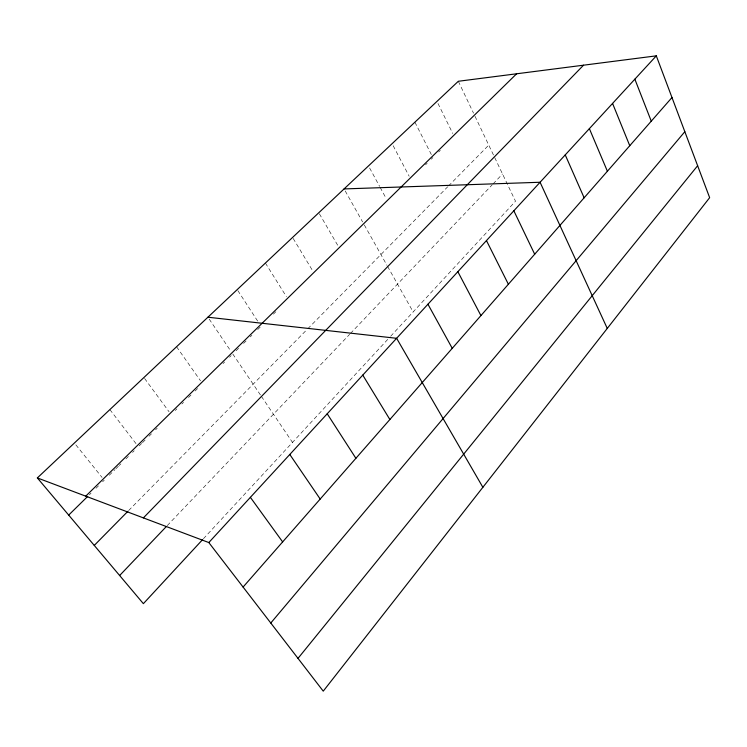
<?xml version="1.0" encoding="UTF-8"?>
<svg xmlns="http://www.w3.org/2000/svg" width="747" height="747" viewBox="0 0 747 747"><rect width="100%" height="100%" fill="white"/><g stroke="black" fill="none" stroke-linecap="round" stroke-linejoin="round"><path stroke-width="0.56" stroke-dasharray="3.73 2.8" d="M203.417 538.736L388.291 338.802M390.625 336.29L515.514 201.232L494.169 156.459M167.263 525.58L349.661 334.301M350.455 333.461L492.282 184.724M493.076 183.902L502.526 173.986M128.661 510.518L306.998 329.548M307.792 328.745L447.705 186.769M448.508 185.956L488.753 145.114M89.369 494.785L91.022 493.16M95.98 488.286L98.464 485.849M102.6 481.787L104.253 480.162M109.249 475.269L115.075 469.546M115.906 468.733L118.399 466.277M119.231 465.465L120.893 463.831M125.888 458.929L128.381 456.482M132.546 452.402L134.208 450.768M139.185 445.875L141.641 443.466M142.462 442.663L145.73 439.451M149.008 436.239L151.464 433.83M155.553 429.814L157.197 428.208M175.246 410.486L176.899 408.861M181.866 403.987L183.519 402.362M188.487 397.488L190.971 395.051M195.107 390.989L197.591 388.552M222.98 363.63L224.614 362.034M229.516 357.215L231.15 355.619M236.108 350.754L238.592 348.307M243.578 343.415L246.071 340.968M250.226 336.888L251.888 335.263M257.696 329.548L260.189 327.102M273.393 314.151L275.867 311.714M425.519 164.835L427.153 163.229M431.243 159.204L432.887 157.598M438.648 151.949L440.291 150.334M75.849 444.838L102.068 477.445M109.874 409.589L136.281 443.97M144.582 378.458L169.065 411.774M176.553 346.757L200.551 380.839M209.197 319.1L230.87 351.183M232.784 354.013L260.768 395.443M261.403 396.377L292.497 442.401M237.826 290.583L257.892 321.462M265.4 263.056L286.39 296.615M293.16 238.433L312.713 270.862M319.361 213.754L338.652 246.93M345.198 190.924L362.603 221.924M364.293 224.931L387.002 265.381M387.562 266.371L413.147 311.929M369.606 167.963L379.597 186.376M380.148 187.404L386.264 198.655M393.155 145.712L409.179 176.245M414.902 122.191L431.346 154.564M437.985 103.469L452.757 133.489M458.322 81.274L473.533 113.171M474.999 116.261L493.674 155.423"/><path stroke-width="1.12" d="M298.006 658.378L697.633 165.731M270.778 623.017L684.831 131.696M243.083 587.058L671.983 97.521M208.815 542.555L656.305 55.848L709.65 197.675L323.246 691.152L208.815 542.555L37.35 477.921L458.322 81.274L656.305 55.848M202.642 539.577L143.377 603.66L37.35 477.921M119.641 575.517L166.46 526.42M143.377 517.895L583.528 65.194M94.262 545.422L127.84 511.35M68.687 515.085L87.707 496.41M85.737 496.167L516.616 73.785M344.068 188.926L540.081 182.259L607.264 328.428M207.918 317.214L396.62 338.298L482.87 487.296M250.385 497.343L282.637 541.902M289.799 454.475L320.192 499.043M327.214 413.782L355.889 458.294M362.771 375.106L389.869 419.515M427.938 304.234L452.243 348.326M457.855 271.693L480.928 315.589M486.465 240.581L508.38 284.243M513.843 210.794L534.693 254.223M565.236 154.9L584.135 197.787M589.374 128.643L607.395 171.24M612.568 103.422L629.758 145.721M634.857 79.173L651.263 121.163"/></g></svg>
